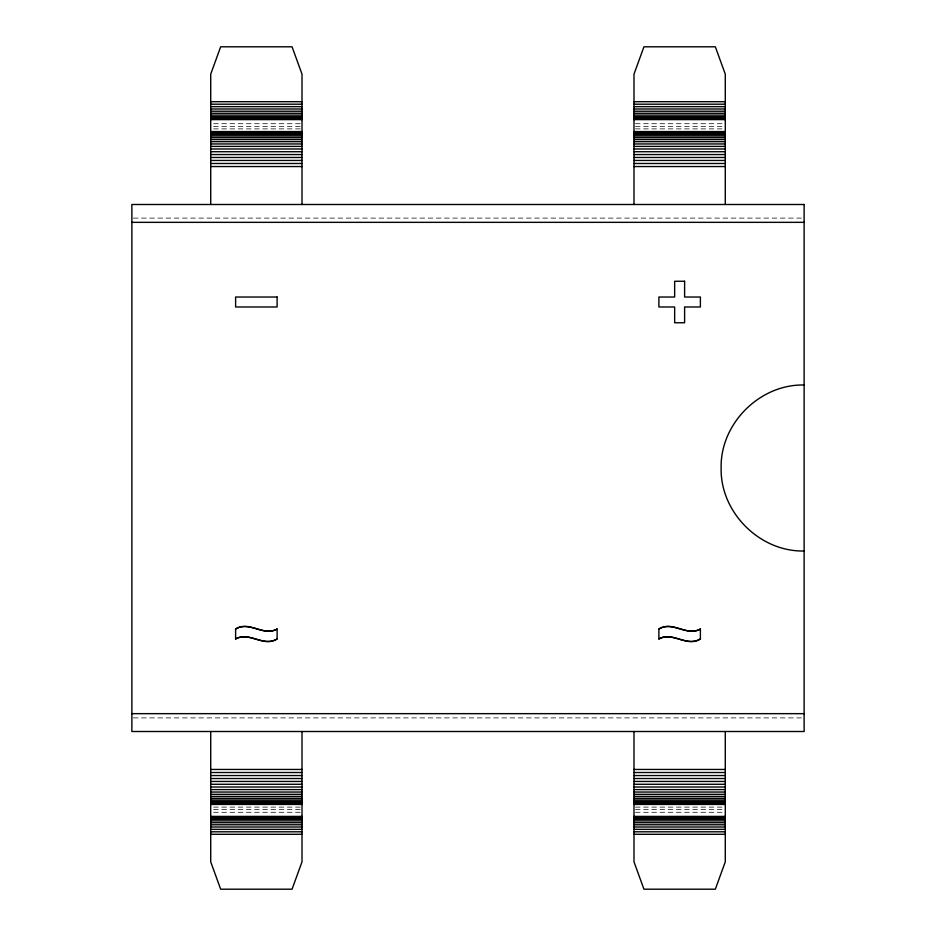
<?xml version="1.0" encoding="UTF-8"?>
<svg xmlns="http://www.w3.org/2000/svg" width="936" height="936" viewBox="0 0 936 936"><rect width="100%" height="100%" fill="white"/><g stroke="black" fill="none" stroke-linecap="round" stroke-linejoin="round"><path stroke-width="0.7" stroke-dasharray="4.68 3.51" d="M213.619 123.716L300.561 123.716M635.439 123.716L722.381 123.716M213.619 126.395L300.561 126.395M635.439 126.395L722.381 126.395M213.619 128.887L300.561 128.887M635.439 128.887L722.381 128.887M133.333 218.1L802.667 218.1M133.333 717.9L802.667 717.9M213.619 807.113L300.561 807.113M635.439 807.113L722.381 807.113M213.619 809.605L300.561 809.605M635.439 809.605L722.381 809.605M213.619 812.284L300.561 812.284M635.439 812.284L722.381 812.284"/><path stroke-width="1.4" d="M235.615 638.972C249.268 630.887 263.273 647.817 277.114 638.972L277.114 629.015C263.332 637.123 249.514 620.135 235.615 629.015L235.615 638.972C249.315 631.402 263.25 647.185 277.114 638.972M277.114 629.015C263.73 636.632 249.268 620.767 235.615 629.015M658.885 638.972C672.551 630.887 686.544 647.817 700.385 638.972L700.385 629.015C686.603 637.123 672.797 620.135 658.885 629.015L658.885 638.972C672.586 631.402 686.533 647.185 700.385 638.972M700.385 629.015C687.001 636.632 672.539 620.767 658.885 629.015M804.129 385C759.775 384.017 720.147 423.645 721.13 468C720.147 512.355 759.775 551.983 804.129 551M210.717 101.708L302.012 101.708M633.988 101.708L725.283 101.708M210.717 104.2L302.012 104.2M633.988 104.2L725.283 104.2M210.717 106.645L302.012 106.645M633.988 106.645L725.283 106.645M210.717 108.997L302.012 108.997M633.988 108.997L725.283 108.997M210.717 111.22L302.012 111.22M633.988 111.22L725.283 111.22M210.717 113.256L302.012 113.256M633.988 113.256L725.283 113.256M210.717 115.081L302.012 115.081M633.988 115.081L725.283 115.081M210.717 116.661L302.012 116.661M633.988 116.661L725.283 116.661M210.717 117.948L302.012 117.948M633.988 117.948L725.283 117.948M210.717 118.93L302.012 118.93M633.988 118.93L725.283 118.93M210.717 119.597L302.012 119.597M633.988 119.597L725.283 119.597M210.717 131.566L302.012 131.566M633.988 131.566L725.283 131.566M210.717 132.304L302.012 132.304M633.988 132.304L725.283 132.304M210.717 133.286L302.012 133.286M633.988 133.286L725.283 133.286M210.717 134.527L302.012 134.527M633.988 134.527L725.283 134.527M210.717 135.989L302.012 135.989M633.988 135.989L725.283 135.989M210.717 137.674L302.012 137.674M633.988 137.674L725.283 137.674M210.717 139.581L302.012 139.581M633.988 139.581L725.283 139.581M210.717 141.675L302.012 141.675M633.988 141.675L725.283 141.675M210.717 143.957L302.012 143.957M633.988 143.957L725.283 143.957M210.717 146.402L302.012 146.402M633.988 146.402L725.283 146.402M210.717 148.999L302.012 148.999M633.988 148.999L725.283 148.999M210.717 151.726L302.012 151.726M633.988 151.726L725.283 151.726M210.717 154.557L302.012 154.557M633.988 154.557L725.283 154.557M210.717 157.47L302.012 157.47M633.988 157.47L725.283 157.47M210.717 160.454L302.012 160.454M633.988 160.454L725.283 160.454M210.717 163.484L302.012 163.484M633.988 163.484L725.283 163.484M210.717 166.538L302.012 166.538M633.988 166.538L725.283 166.538M131.871 222.347L804.129 222.347M131.871 713.653L804.129 713.653M210.717 769.462L302.012 769.462M633.988 769.462L725.283 769.462M210.717 772.516L302.012 772.516M633.988 772.516L725.283 772.516M210.717 775.546L302.012 775.546M633.988 775.546L725.283 775.546M210.717 778.53L302.012 778.53M633.988 778.53L725.283 778.53M210.717 781.443L302.012 781.443M633.988 781.443L725.283 781.443M210.717 784.274L302.012 784.274M633.988 784.274L725.283 784.274M210.717 787L302.012 787M633.988 787L725.283 787M210.717 789.598L302.012 789.598M633.988 789.598L725.283 789.598M210.717 792.043L302.012 792.043M633.988 792.043L725.283 792.043M210.717 794.325L302.012 794.325M633.988 794.325L725.283 794.325M210.717 796.419L302.012 796.419M633.988 796.419L725.283 796.419M210.717 798.326L302.012 798.326M633.988 798.326L725.283 798.326M210.717 800.011L302.012 800.011M633.988 800.011L725.283 800.011M210.717 801.473L302.012 801.473M633.988 801.473L725.283 801.473M210.717 802.714L302.012 802.714M633.988 802.714L725.283 802.714M210.717 803.696L302.012 803.696M633.988 803.696L725.283 803.696M210.717 804.433L302.012 804.433M633.988 804.433L725.283 804.433M210.717 816.403L302.012 816.403M633.988 816.403L725.283 816.403M210.717 817.069L302.012 817.069M633.988 817.069L725.283 817.069M210.717 818.052L302.012 818.052M633.988 818.052L725.283 818.052M210.717 819.339L302.012 819.339M633.988 819.339L725.283 819.339M210.717 820.919L302.012 820.919M633.988 820.919L725.283 820.919M210.717 822.744L302.012 822.744M633.988 822.744L725.283 822.744M210.717 824.78L302.012 824.78M633.988 824.78L725.283 824.78M210.717 827.003L302.012 827.003M633.988 827.003L725.283 827.003M210.717 829.355L302.012 829.355M633.988 829.355L725.283 829.355M210.717 831.8L302.012 831.8M633.988 831.8L725.283 831.8M210.717 834.292L302.012 834.292M633.988 834.292L725.283 834.292M725.283 204.493L725.283 74.166L715.326 46.8L643.945 46.8L633.988 74.166L633.988 204.493M725.283 731.507L725.283 861.834L715.326 889.2L643.945 889.2L633.988 861.834L633.988 731.507M302.012 204.493L302.012 74.166L292.055 46.8L220.674 46.8L210.717 74.166L210.717 204.493M302.012 731.507L302.012 861.834L292.055 889.2L220.674 889.2L210.717 861.834L210.717 731.507M804.129 204.493L131.871 204.493L131.871 731.507L804.129 731.507L804.129 204.493M684.614 281.256L674.657 281.256L674.657 297.028L658.885 297.028L658.885 306.985L674.657 306.985L674.657 322.756L684.614 322.756L684.614 306.985L700.385 306.985L700.385 297.028L684.614 297.028L684.614 281.256M277.114 297.028L235.615 297.028L235.615 306.985L277.114 306.985L277.114 297.028"/></g></svg>
